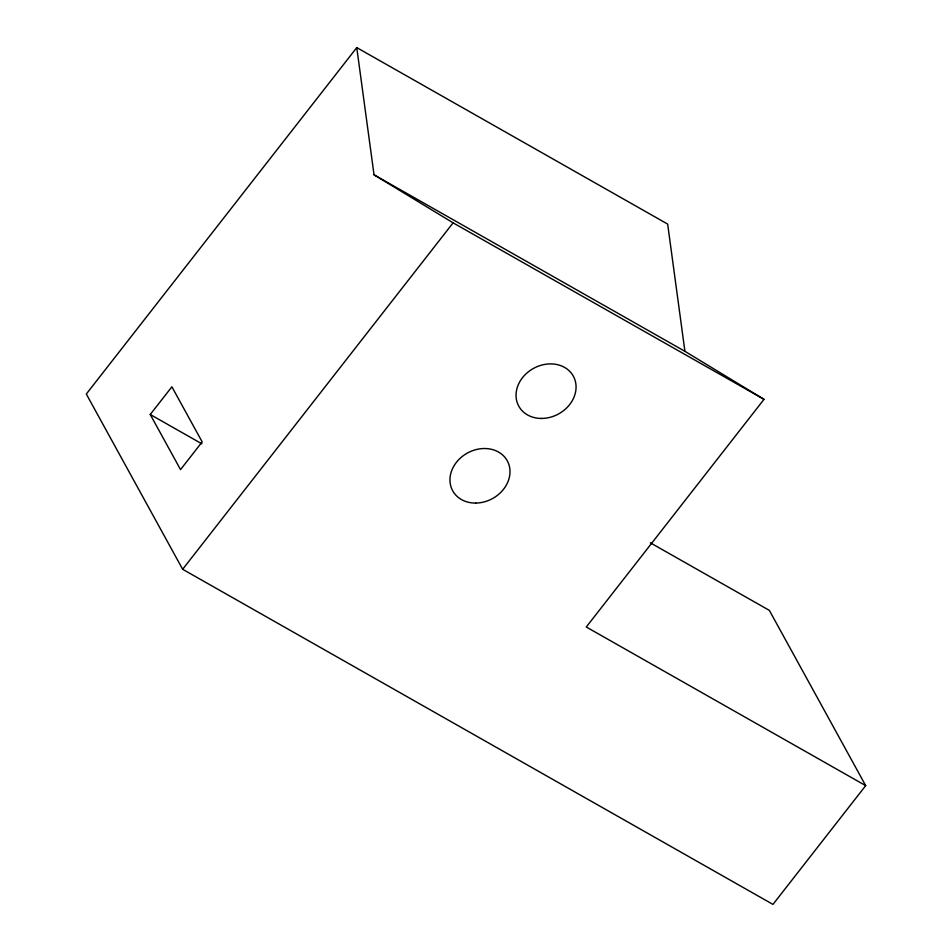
<?xml version="1.0" encoding="UTF-8"?>
<svg xmlns="http://www.w3.org/2000/svg" width="952" height="952" viewBox="0 0 952 952"><rect width="100%" height="100%" fill="white"/><g stroke="black" fill="none" stroke-linecap="round" stroke-linejoin="round"><path stroke-width="1.43" d="M865.689 785.626L586.277 626.999L764.004 399.34L684.916 351.312L667.661 224.089L356.762 47.6L86.311 394.033L182.653 569.284L772.964 904.4L865.689 785.626L769.347 610.375L650.335 542.818M182.653 569.284L453.104 222.851L764.004 399.34M150.237 414.501L171.895 386.81L202.169 441.895L180.535 469.61L150.237 414.501L201.907 443.834M356.762 47.6L374.029 174.811L684.916 351.312M374.029 174.811L453.104 222.851M541.795 418.44A31.142 26.002 -28.8 0 0 573.913 377.289A31.142 26.002 -28.8 0 0 522.434 377.765A31.142 26.002 -28.8 0 0 541.795 418.44M475.726 503.072A31.142 26.002 -28.8 0 0 507.844 461.922A31.142 26.002 -28.8 0 0 456.365 462.386A31.142 26.002 -28.8 0 0 475.726 503.072"/></g></svg>
